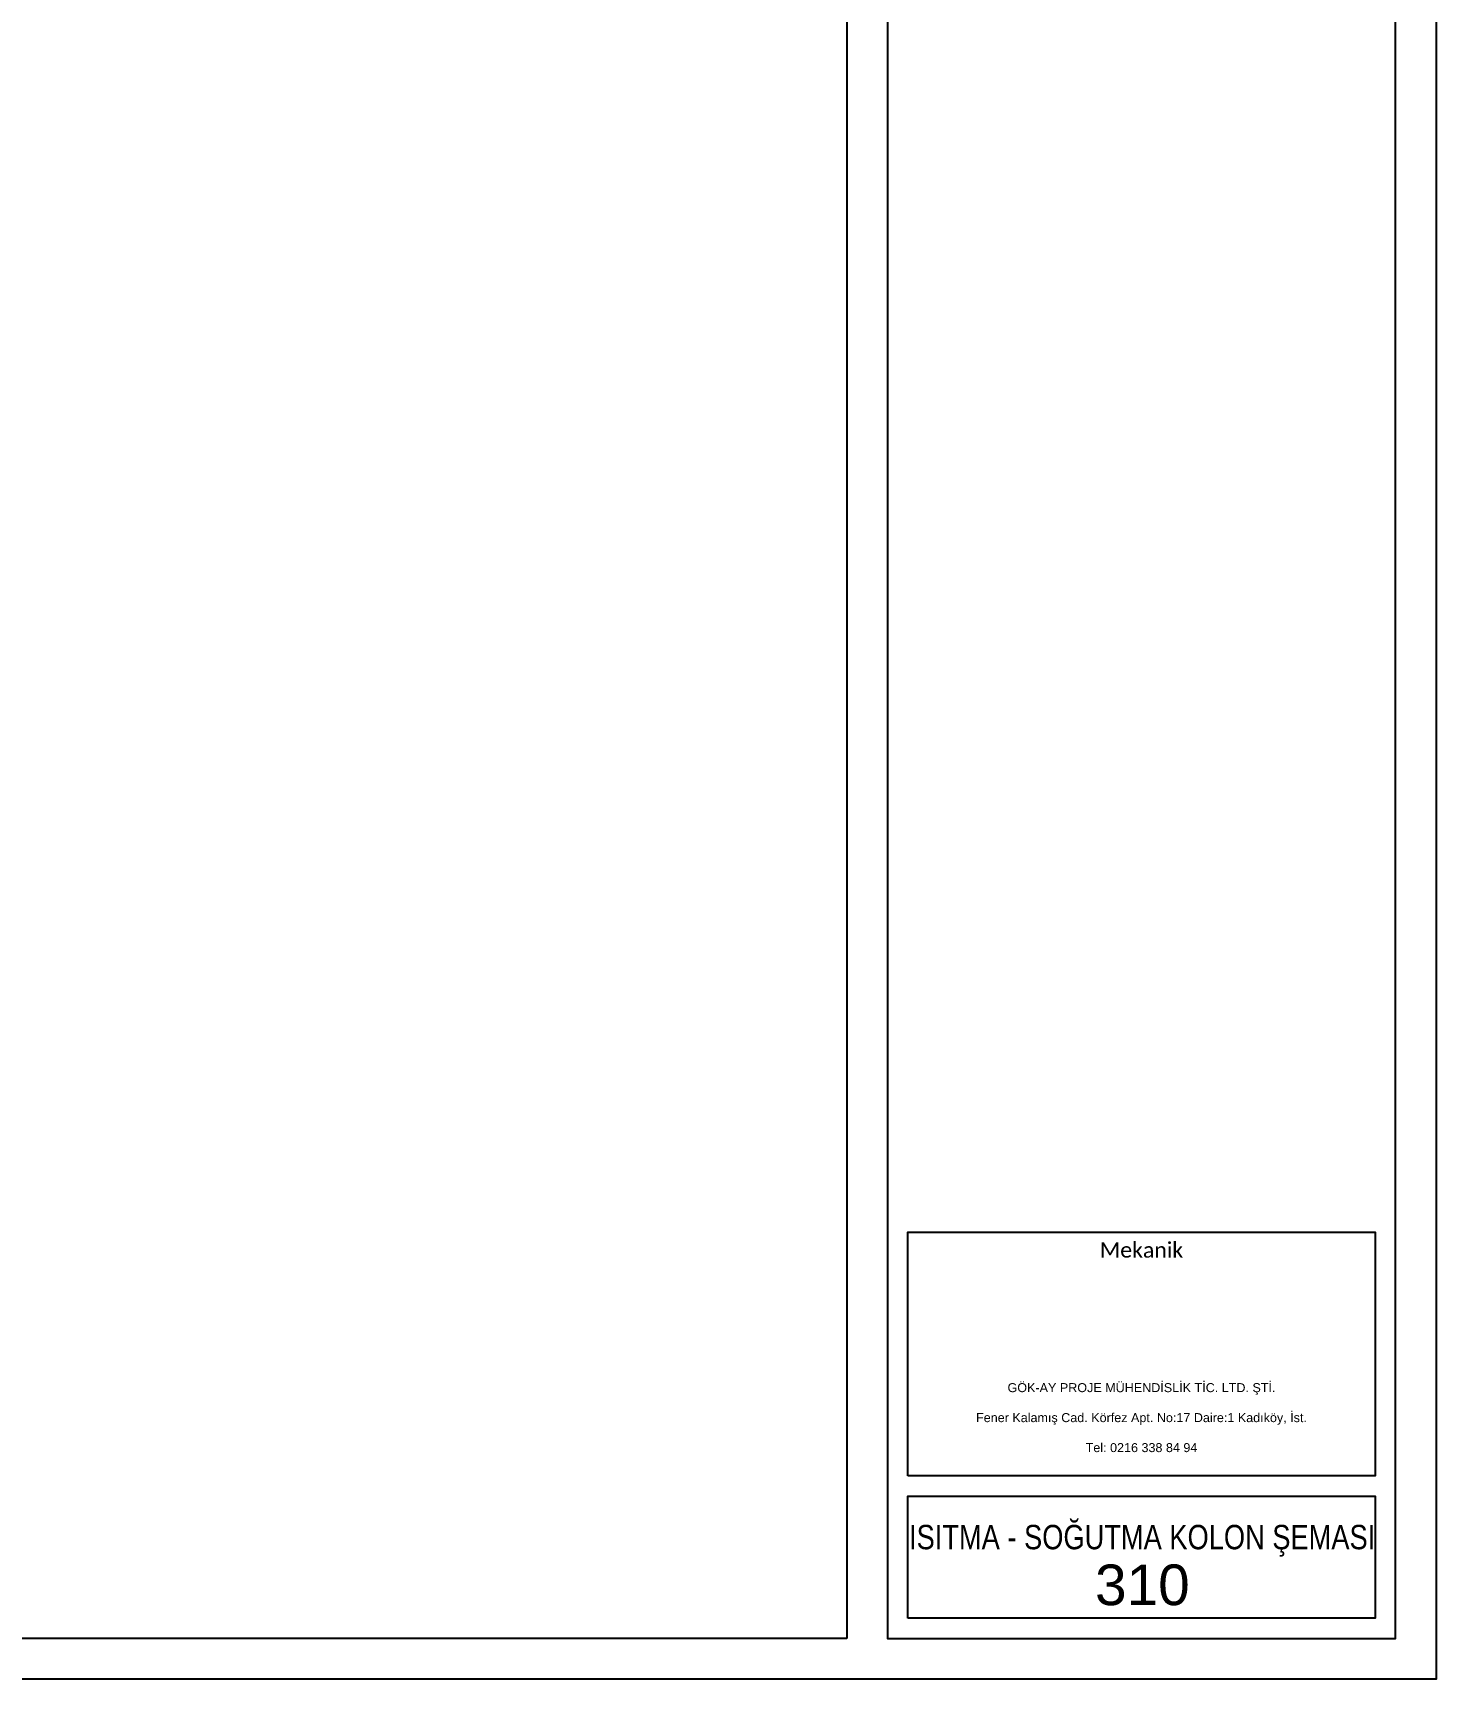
# Model space of a CAD drawing. Header units: centimetres. Extents: x 222914 to 271949, y -38857 to -18857.
# Drawn here: x 265042 to 271949, y -38857 to -30756 of the extents above; entities that cross this region are included whole.
import ezdxf
from ezdxf.enums import TextEntityAlignment as Align

# ---------------------------------------------------------------- set-up
doc = ezdxf.new("R2010")
doc.units = ezdxf.units.CM
doc.header["$LTSCALE"] = 0.2
doc.layers.add('1-BASLIK', color=53, linetype='Continuous', lineweight=25)
doc.layers.add('T-BASLIK', color=71, linetype='Continuous', lineweight=15)
doc.styles.add('ARIAL', font='arial.ttf')
doc.styles.add('xref-antet-A0$0$XREF-ANTET-A0$0$ARIAL', font='calibri.ttf')
doc.styles.add('xref-antet-A0$0$XREF-ANTET-A0$0$ARIAL_ITALIC', font='calibri.ttf')

msp = doc.modelspace()

# ---------------------------------------------------------------- linework, layer by layer
at = {"layer": '1-BASLIK'}
for points in [[(222914.4, -38856.9), (222914.4, -18856.9), (271948.8, -18856.9), (271948.8, -38856.9)], [(269048.8, -38656.9), (223114.4, -38656.9), (223114.4, -19056.9), (269048.8, -19056.9)], [(271748.8, -19056.9), (269248.8, -19056.9), (269248.8, -38656.9), (271748.8, -38656.9)], [(269348.8, -37856.9), (269348.8, -36656.9), (271648.8, -36656.9), (271648.8, -37856.9)], [(269348.8, -38556.9), (269348.8, -37956.9), (271648.8, -37956.9), (271648.8, -38556.9)]]:
    msp.add_lwpolyline(points, close=True, dxfattribs=at)

# ---------------------------------------------------------------- texts
at = {"layer": '1-BASLIK', "linetype": 'Continuous', "lineweight": 0, "style": 'xref-antet-A0$0$XREF-ANTET-A0$0$ARIAL_ITALIC'}
msp.add_text('Mekanik', height=75.23, dxfattribs=at).set_placement((270498.8, -36745.2), align=Align.MIDDLE_CENTER)
at = {"layer": '1-BASLIK', "insert": (270498.8, -37570.6), "char_height": 44.252, "attachment_point": 5, "style": 'xref-antet-A0$0$XREF-ANTET-A0$0$ARIAL'}
msp.add_mtext_dynamic_manual_height_columns('{\\fArial|b0|i0|c162|p34;GÖK-AY PROJE MÜHENDİSLİK TİC. LTD. ŞTİ.\\P\\PFener Kalamış Cad. Körfez Apt. No:17 Daire:1 Kadıköy, İst.\\P\\pxql; \\P\\pq*;Tel: 0216 338 84 94}', width=3114.086, gutter_width=37.5, heights=[0], dxfattribs=at)
at = {"layer": 'T-BASLIK', "style": 'ARIAL', "width": 0.8}
msp.add_text('ISITMA - SOĞUTMA KOLON ŞEMASI', height=120, dxfattribs=at).set_placement((270502, -38158.1), align=Align.MIDDLE_CENTER)
at = {"layer": 'T-BASLIK', "linetype": 'Continuous', "style": 'ARIAL'}
msp.add_text('310', height=200, dxfattribs=at).set_placement((270503.2, -38393.1), align=Align.MIDDLE_CENTER)

doc.saveas('drawing.dxf')
